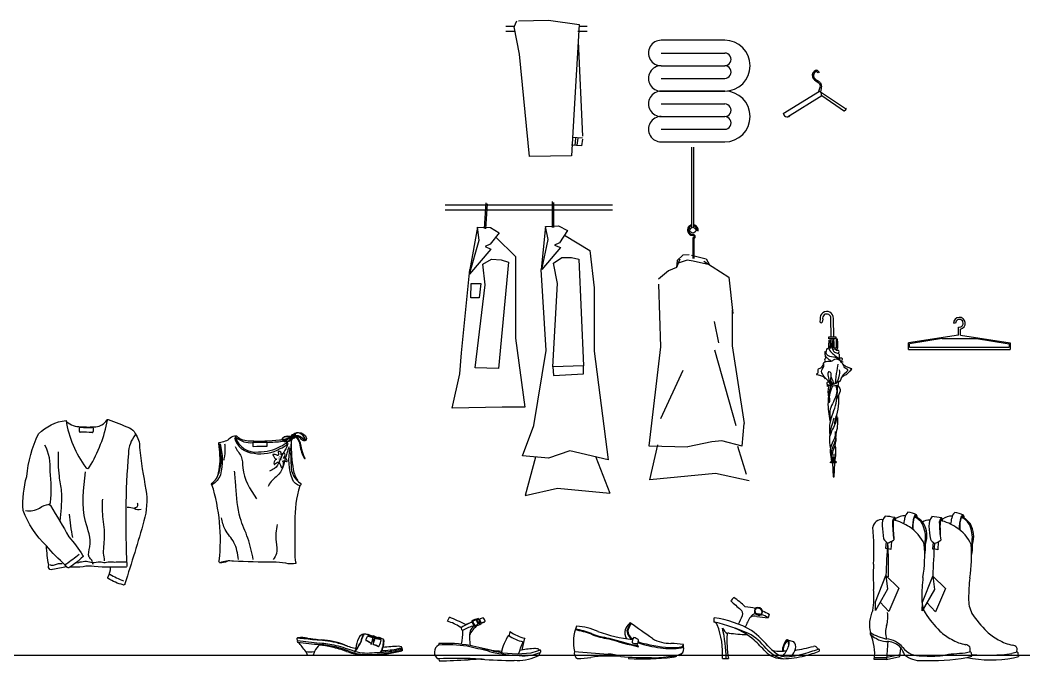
# Model space of a CAD drawing. Header units: inches. Extents: x 8.4 to 50.9, y 14.4 to 39.2.
# Drawn here: x 21.226 to 25.18, y 21.31 to 23.832 of the extents above; entities that cross this region are included whole.
import ezdxf

# ---------------------------------------------------------------- set-up
doc = ezdxf.new("R2010")
doc.units = ezdxf.units.IN
doc.header["$MEASUREMENT"] = 0
for name, color, linetype in [('02', 2, 'Continuous'), ('1', 1, 'Continuous'), ('8', 8, 'Continuous')]:
    doc.layers.add(name, color=color, linetype=linetype)

msp = doc.modelspace()

# ---------------------------------------------------------------- hatches: boundary and pattern name
at = {"layer": '8'}
h = msp.add_hatch(dxfattribs=at)
h.set_pattern_fill('AR-SAND', color=256, scale=0.0001, style=0)
h.set_pattern_definition([(37.5, (19.026789, 24.66311), (-0.000160003, 0.0048941324), [0, -0.0038608, 0, -0.004318, 0, -0.0041275]), (7.5, (19.026789, 24.66311), (0.004495233, 0.007168251), [0, -0.0020828, 0, -0.0034798, 0, -0.0013335]), (327.5, (19.0236647, 24.66311), (0.0079099237, 1.4372e-05), [0, -0.00127, 0, -0.004572, 0, -0.005969]), (317.5, (19.023665, 24.66311), (0.007635565, 0.002229293), [0, -0.000635, 0, -0.0029972, 0, -0.003429])])
h.paths.add_polyline_path([(22.2413, 22.1067, 1), (22.2593, 22.1067, 1)])

# ---------------------------------------------------------------- linework, layer by layer
at = {"layer": '02'}
for p, q in [((23.1394, 23.8089, 0.0349), (23.1737, 23.8089, 0.0349)), ((23.4262, 23.8089, 0.0349), (23.4594, 23.8089, 0.0349)), ((23.1394, 23.7889, 0.0349), (23.1744, 23.7889, 0.0349)), ((23.4231, 23.7889, 0.0349), (23.4594, 23.7889, 0.0349)), ((23.424, 23.7483, 0.0349), (23.4408, 23.3755, 0.0349)), ((24.0012, 23.7527, 0.0698), (23.7504, 23.7527, 0.0698)), ((23.7504, 23.7027, 0.0698), (24.0012, 23.7027, 0.0698)), ((23.7504, 23.6527, 0.0698), (24.0012, 23.6527, 0.0698)), ((23.7504, 23.6027, 0.0698), (24.0012, 23.6027, 0.0698)), ((23.7504, 23.5527, 0.0698), (24.0012, 23.5527, 0.0698)), ((23.7504, 23.5527, 0.0698), (24.0012, 23.5527, 0.0698)), ((24.0012, 23.5527, 0.0698), (23.7504, 23.5527, 0.0698)), ((23.7504, 23.5027, 0.0698), (24.0012, 23.5027, 0.0698)), ((23.7504, 23.4527, 0.0698), (24.0012, 23.4527, 0.0698)), ((23.4408, 23.3674, 0.0349), (23.4005, 23.3708, 0.0349)), ((23.7504, 23.4027, 0.0698), (24.0012, 23.4027, 0.0698)), ((23.4375, 23.3372, 0.0349), (23.3971, 23.3405, 0.0349)), ((23.4132, 23.3673, 0.0349), (23.4103, 23.3381, 0.0349)), ((23.422, 23.3673, 0.0349), (23.4191, 23.3395, 0.0349)), ((23.4408, 23.364, 0.0349), (23.4375, 23.3372, 0.0349)), ((23.7504, 23.3527, 0.0698), (24.0012, 23.3527, 0.0698)), ((23.7504, 23.3527, 0.0698), (24.0012, 23.3527, 0.0698)), ((23.8715, 23.0167, 0.0698), (23.8715, 23.3327, 0.0698)), ((23.8795, 23.0167, 0.0698), (23.8795, 23.3327, 0.0698)), ((22.8994, 23.1056, 0.0349), (23.5594, 23.1056, 0.0349)), ((23.0604, 23.1134, 0.0349), (23.0533, 23.0116, 0.0349)), ((23.0651, 23.1094, 0.0349), (23.0583, 23.0112, 0.0349)), ((23.3219, 23.118, 0.0349), (23.3219, 23.0159, 0.0349)), ((23.3269, 23.1144, 0.0349), (23.3269, 23.0159, 0.0349)), ((22.8994, 23.0856, 0.0349), (23.5594, 23.0856, 0.0349)), ((23.027, 23.0171, 0.0349), (22.9977, 22.8502, 0.0349)), ((23.2953, 23.0196, 0.0349), (23.2777, 22.8511, 0.0349)), ((23.0989, 22.9776, 0.0349), (23.1772, 22.9016, 0.0349)), ((23.876, 22.9756, 0.0698), (23.876, 22.894, 0.0698)), ((23.88, 22.9727, 0.0698), (23.88, 22.894, 0.0698)), ((23.1772, 22.9016, 0.0349), (23.1772, 22.5808, 0.0349)), ((23.836, 22.9065, 0.0698), (23.8134, 22.8865, 0.0698)), ((23.8605, 22.908, 0.0698), (23.836, 22.9065, 0.0698)), ((23.8707, 22.9068, 0.0698), (23.9277, 22.8923, 0.0698)), ((23.8107, 22.8583, 0.0698), (23.7793, 22.8457, 0.0698)), ((23.8248, 22.8919, 0.0698), (23.8107, 22.8583, 0.0698)), ((23.8134, 22.8865, 0.0698), (23.8107, 22.8583, 0.0698)), ((23.8536, 22.8868, 0.0698), (23.8178, 22.8751, 0.0698)), ((23.877, 22.8834, 0.0698), (23.8536, 22.8868, 0.0698)), ((23.9411, 22.8694, 0.0698), (23.877, 22.8834, 0.0698)), ((23.9192, 22.8835, 0.0698), (24.0172, 22.8205, 0.0698)), ((23.9277, 22.8923, 0.0698), (23.9411, 22.8694, 0.0698)), ((22.9645, 22.5233, 0.0349), (22.9977, 22.8502, 0.0349)), ((23.7793, 22.8457, 0.0698), (23.7408, 22.8121, 0.0698)), ((24.0172, 22.8205, 0.0698), (24.0324, 22.6779, 0.0698)), ((23.0008, 22.7391, 0.0349), (23.0019, 22.7955, 0.0349)), ((23.0019, 22.7955, 0.0349), (23.041, 22.7954, 0.0349)), ((23.041, 22.7954, 0.0349), (23.0339, 22.7395, 0.0349)), ((23.7397, 22.7934, 0.0698), (23.7485, 22.546, 0.0698)), ((23.0339, 22.7395, 0.0349), (23.0008, 22.7391, 0.0349)), ((24.0309, 22.6915, 0.0698), (24.0309, 22.5508, 0.0698)), ((23.9599, 22.6462, 0.0698), (23.9772, 22.5623, 0.0698)), ((24.9105, 22.6392, 0.0698), (24.9023, 22.6392, 0.0698)), ((24.9217, 22.5929, 0.0698), (24.9217, 22.6242, 0.0698)), ((24.9217, 22.5923, 0.0698), (24.7255, 22.5615, 0.0698)), ((24.8576, 22.5785, 0.0698), (24.7293, 22.5583, 0.0698)), ((24.8576, 22.5785, 0.0698), (24.9934, 22.5785, 0.0698)), ((24.9293, 22.5929, 0.0698), (24.9293, 22.6163, 0.0698)), ((24.9293, 22.5923, 0.0698), (25.1255, 22.5615, 0.0698)), ((24.9934, 22.5785, 0.0698), (25.1217, 22.5583, 0.0698)), ((23.7485, 22.546, 0.0698), (23.7023, 22.157, 0.0698)), ((24.0309, 22.5508, 0.0698), (24.0782, 22.2452, 0.0698)), ((24.7255, 22.5362, 0.0698), (24.7255, 22.5615, 0.0698)), ((24.7293, 22.5444, 0.0698), (24.7293, 22.5583, 0.0698)), ((24.7293, 22.5444, 0.0698), (25.1217, 22.5444, 0.0698)), ((25.1217, 22.5583, 0.0698), (25.1217, 22.5444, 0.0698)), ((25.1255, 22.5615, 0.0698), (25.1255, 22.5362, 0.0698)), ((23.9613, 22.5349, 0.0698), (24.0452, 22.2368, 0.0698)), ((24.7255, 22.5362, 0.0698), (25.1255, 22.5362, 0.0698)), ((23.8364, 22.4537, 0.0698), (23.7475, 22.2636, 0.0698)), ((24.0702, 22.1549, 0.0698), (24.0782, 22.2452, 0.0698)), ((23.7023, 22.157, 0.0698), (23.8562, 22.1528, 0.0698)), ((23.7061, 22.0233, 0.0698), (23.7373, 22.1612, 0.0698)), ((23.9501, 22.1729, 0.0698), (23.8562, 22.1528, 0.0698)), ((23.9898, 22.1766, 0.0698), (23.9501, 22.1729, 0.0698)), ((24.0702, 22.1549, 0.0698), (23.9898, 22.1766, 0.0698)), ((24.0869, 22.0436, 0.0698), (24.0533, 22.1541, 0.0698)), ((23.9647, 22.0478, 0.0698), (23.7061, 22.0233, 0.0698)), ((24.0975, 22.0184, 0.0698), (23.9647, 22.0478, 0.0698)), ((24.6373, 21.7785), (24.6346, 21.7534)), ((24.6346, 21.7534), (24.6399, 21.7532)), ((24.6558, 21.7488), (24.6399, 21.7532)), ((24.6574, 21.7808), (24.6558, 21.7488)), ((24.8219, 21.7769), (24.8191, 21.7518)), ((24.8191, 21.7518), (24.8245, 21.7516)), ((24.8404, 21.7472), (24.8245, 21.7516)), ((24.842, 21.7792), (24.8404, 21.7472)), ((24.5956, 21.5433), (24.6361, 21.6458)), ((24.6361, 21.6458), (24.6863, 21.5965)), ((24.6361, 21.6458), (24.6423, 21.593)), ((24.7802, 21.5417), (24.8207, 21.6442)), ((24.8207, 21.6442), (24.8709, 21.5949)), ((24.8207, 21.6442), (24.8269, 21.5914)), ((24.6423, 21.593), (24.5948, 21.5093)), ((24.6863, 21.5965), (24.6473, 21.5047)), ((24.8269, 21.5914), (24.7794, 21.5077)), ((24.8709, 21.5949), (24.8319, 21.5031)), ((24.5948, 21.5093), (24.5956, 21.5433)), ((24.6473, 21.5047), (24.6131, 21.5416)), ((24.7794, 21.5077), (24.7802, 21.5417)), ((24.8319, 21.5031), (24.7977, 21.54)), ((22.9094, 21.4664), (22.9169, 21.4821)), ((23.9591, 21.4627), (23.9598, 21.4803)), ((24.176, 21.4945), (24.1716, 21.4802)), ((24.248, 21.3929), (24.2713, 21.3863)), ((22.8746, 21.3788), (22.8737, 21.3723)), ((24.6438, 21.389), (24.6386, 21.316)), ((24.6911, 21.3276), (24.6954, 21.3607)), ((22.3576, 21.3329), (22.3803, 21.3329)), ((22.8755, 21.3188), (22.8761, 21.3103)), ((23.6223, 21.3255), (23.622, 21.3203)), ((23.7954, 21.3249), (23.7949, 21.3292)), ((23.7985, 21.3296), (23.7996, 21.3257)), ((23.7996, 21.3257), (23.812, 21.3288)), ((23.812, 21.3288), (23.8116, 21.3322)), ((23.8193, 21.3347), (23.8211, 21.3316)), ((23.8211, 21.3316), (23.8317, 21.3366)), ((23.8317, 21.3366), (23.8302, 21.3394)), ((23.992, 21.3193), (24.0157, 21.3203)), ((24.6386, 21.316), (24.59, 21.316)), ((24.6386, 21.316), (24.6911, 21.3276)), ((24.6395, 21.3244), (24.6922, 21.3361))]:
    msp.add_line(p, q, dxfattribs=at)
for points, elevation in [([(23.1888, 23.8289), (23.3064, 23.8322), (23.4274, 23.8154), (23.4072, 23.4595), (23.3971, 23.2983), (23.2324, 23.2949), (23.1921, 23.6979), (23.1719, 23.8054), (23.182, 23.8289)], 0.0349), ([(24.2318, 23.4651), (24.3743, 23.5528), (24.4808, 23.4815)], 0.0698), ([(24.249, 23.4515), (24.3837, 23.5354), (24.4726, 23.4742)], 0.0698), ([(23.027, 23.0171), (23.0783, 23.0165), (23.1127, 22.9955), (23.0775, 22.95), (23.0578, 22.9418), (23.0794, 22.9307), (22.9959, 22.8319), (23.0339, 22.9659), (23.027, 23.0171)], 0.0349), ([(23.2953, 23.0196), (23.3465, 23.0226), (23.3823, 23.0041), (23.3504, 22.9563), (23.3312, 22.9467), (23.3536, 22.9371), (23.2802, 22.8511), (23.3057, 22.969), (23.2953, 23.0196)], 0.0349), ([(23.3697, 22.9853), (23.47, 22.926), (23.4864, 22.7784), (23.4864, 22.5294), (23.5419, 22.1014), (23.3909, 22.1369), (23.3066, 22.108), (23.2045, 22.1169), (23.2489, 22.2367), (23.2977, 22.5317), (23.2777, 22.8511)], 0.0349), ([(23.3266, 22.8755), (23.3599, 22.8976), (23.3976, 22.8976), (23.4265, 22.891), (23.4442, 22.4718), (23.3243, 22.4673), (23.3421, 22.7956), (23.3266, 22.8755)], 0.0349), ([(23.0481, 22.8711), (23.0829, 22.8909), (23.1206, 22.8883), (23.1489, 22.8796), (23.1105, 22.4611), (23.0175, 22.4641), (23.0581, 22.7904), (23.0481, 22.8711)], 0.0349), ([(23.1772, 22.5808), (23.2132, 22.3092), (23.1243, 22.3092), (22.9277, 22.3045), (22.9576, 22.4398), (22.9645, 22.5233)], 0.0349), ([(24.4212, 22.5461), (24.4206, 22.5774)], 0.0698), ([(24.4312, 22.5434), (24.4306, 22.5775)], 0.0698), ([(23.3243, 22.4673), (23.3266, 22.4341), (23.4442, 22.4407), (23.4442, 22.4718)], 0.0349), ([(23.2555, 22.1125), (23.2154, 21.9613), (23.3419, 21.9902), (23.5484, 21.9702)], 0.0349), ([(23.4935, 22.1127), (23.5484, 21.9702)], 0.0349), ([(24.4197, 22.0951), (24.439, 22.0954), (24.4407, 22.0928), (24.439, 22.0901), (24.4197, 22.0893), (24.4169, 22.091), (24.4202, 22.0955)], 0.0698), ([(24.426, 22.0895), (24.4278, 22.0348), (24.4323, 22.0351), (24.4344, 22.09)], 0.0698)]:
    msp.add_lwpolyline(points, dxfattribs=dict(at, elevation=elevation))
at = {"layer": '02', "elevation": 0.0698}
for points in [[(24.3749, 23.5528, -0.259126), (24.3811, 23.5331, 0.817062)], [(24.2317, 23.4678, 0.687122), (24.2581, 23.4558)], [(24.4696, 23.4762, 0.672399), (24.4784, 23.485, -0.867297)], [(24.4305, 22.5855), (24.4293, 22.6579, 1.109069), (24.377, 22.6549), (24.3754, 22.6447)], [(24.4205, 22.5855), (24.4193, 22.6581, 1.168401), (24.3871, 22.6551), (24.3852, 22.6431)], [(24.3757, 22.6443, 0.651145), (24.3862, 22.6445, -0.72853)]]:
    msp.add_lwpolyline(points, format="xyb", dxfattribs=at)
msp.add_lwpolyline([(24.4112, 22.5854), (24.4383, 22.5856), (24.4384, 22.5775), (24.4113, 22.5774)], close=True, dxfattribs=at)
at = {"layer": '02'}
for points in [[(21.4036, 21.687, -0.030739), (21.3296, 21.7629, -0.110385), (21.2371, 21.9025, -0.079362), (21.2517, 22.0365, -0.091613), (21.2984, 22.2035, -0.169998), (21.4065, 22.257, 0.121539), (21.4845, 22.0713, 0.595191), (21.499, 22.0737, 0.091712), (21.5698, 22.2582, 0.091712)], [(21.4093, 22.2514, 0.185365), (21.4644, 22.2321, 0.042495), (21.5239, 22.2321, 0.222356), (21.5669, 22.2574, -0.552024), (21.573, 22.2599, -0.017316), (21.6563, 22.2273, -0.199315), (21.6791, 22.2055, -0.164569), (21.6961, 22.1497, 0.020266), (21.7214, 21.984, -0.108115), (21.7136, 21.8611, -0.007197), (21.6386, 21.6141, -0.637499), (21.631, 21.6098, -0.08954), (21.573, 21.6348, -0.587484), (21.5725, 21.641, 0.111451), (21.5819, 21.6787)], [(21.6787, 22.1997, 0.152307), (21.6521, 22.1272, 0.032414), (21.6461, 21.6847, -0.647355), (21.6415, 21.6798, -0.035678), (21.5174, 21.6821, 0.09025), (21.4735, 21.6809, -0.035284), (21.4209, 21.6789)], [(22.0769, 22.195, 0.221901), (22.0531, 22.1863, -0.139804), (22.0103, 22.1687, 0.422045), (22.0067, 22.1651, -0.045), (22.0116, 22.1204, -0.100801), (21.9993, 22.0281)], [(22.0703, 22.1895, 0.340908), (22.1473, 22.1275, 0.174034), (22.2499, 22.1458, 0.12521), (22.2799, 22.166, 0.12521)], [(22.2578, 22.1802, -0.020717), (22.2478, 22.1788, -0.040405), (22.1311, 22.1752, -0.193066), (22.08, 22.1929, 1.082523), (22.074, 22.1899, 0.358438), (22.1643, 22.1325, 0.127434), (22.2521, 22.1548, 0.053314), (22.2796, 22.1722, 0.053314)], [(22.3021, 22.1919, 0.222977), (22.2987, 22.1873, -0.202142), (22.2848, 22.174, -0.232435), (22.2618, 22.1745, -0.567135), (22.2619, 22.1896)], [(22.3015, 22.1947, 0.114636), (22.2961, 22.187, -0.182491), (22.2842, 22.1765, -0.135519), (22.268, 22.1745, -0.56945), (22.2628, 22.1897, -0.253552), (22.2827, 22.1952, 0.057928), (22.2922, 22.1944, 0.057928)], [(22.2936, 22.1924, -0.147387), (22.2814, 22.1916, 0.255754), (22.2641, 22.1894, 0.255754)], [(22.2905, 22.1888, 0.035909), (22.2744, 22.1787, -0.064773), (22.2661, 22.1769)], [(22.3099, 22.1985, -0.263918), (22.3447, 22.1787, 1.009977), (22.3485, 22.1817, 0.199882), (22.3286, 22.2054, 0.382781), (22.3028, 22.2012, 0.382781)], [(22.3103, 22.1922, -0.18465), (22.3275, 22.1593, 0.089994), (22.3459, 22.1067, 1.079818), (22.3477, 22.1091, -0.074908), (22.3357, 22.1421, 0.050244), (22.3297, 22.1678, 0.131355), (22.31, 22.1971, 0.131355)], [(22.3226, 22.2088, -0.372464), (22.3535, 22.1857, -0.495363), (22.3434, 22.1758, -0.198006), (22.3295, 22.1864, 0.184928), (22.3116, 22.1959, 0.184928)], [(21.2474, 21.9026, 0.179481), (21.3026, 21.9119, -0.146907), (21.3402, 21.9268, 0.368818), (21.3459, 21.9339, 0.052453), (21.3437, 22.0563, 0.14931), (21.3232, 22.1596)], [(22.0136, 22.1647, -0.121157), (22.0146, 22.0426, -0.173756), (21.9814, 22.0039, -0.677488), (21.9796, 22.0083, 0.068193), (21.9993, 22.0281, 0.161841), (22.0158, 22.1261, 0.069478), (22.0095, 22.1655, 0.069478)], [(22.2936, 22.17, 0.044641), (22.2931, 22.0797, 0.269288), (22.3316, 22.0088, -0.316475), (22.3271, 21.999, -0.216549), (22.2981, 22.0251, -0.135926), (22.2888, 22.1476)], [(22.0415, 21.7016, -0.106841), (22.0127, 21.6965, -0.528291), (22.0099, 21.7047, 0.104381), (21.9814, 22.0039, 0.104381)], [(22.3271, 21.999, 0.077876), (22.308, 21.8582, 0.001544), (22.3072, 21.7386, 0.021555), (22.3105, 21.6984, -0.428817), (22.3121, 21.6938, -0.131096), (22.2723, 21.6951, 0.014637), (22.2219, 21.6993, -0.014112), (22.0658, 21.7027, 0.133828), (22.0127, 21.6965, 0.133828)], [(21.3387, 21.9242, -0.574314), (21.3453, 21.9217, -0.005353), (21.418, 21.7987, -0.031926), (21.472, 21.7265, -0.514134), (21.4725, 21.72, -0.048097), (21.4209, 21.6789, -0.558595), (21.4092, 21.6801, -0.305808), (21.4036, 21.687, -0.392661), (21.4082, 21.6925, 0.008963), (21.4577, 21.7299, 0.008963)], [(21.648, 21.9149, -0.129291), (21.6749, 21.9108, 0.198463), (21.7019, 21.9079, 0.198463)], [(21.4092, 21.6801, 0.014255), (21.3538, 21.6706, -0.179791), (21.3431, 21.6698, -0.278904), (21.3382, 21.6882, -0.02684), (21.3296, 21.7629)]]:
    msp.add_lwpolyline(points, format="xyb", dxfattribs=at)
for points in [[(22.1434, 22.1689, -0.621104), (22.1458, 22.1713, 0.010306), (22.1956, 22.1718, -0.70228), (22.1977, 22.1687, 0.07339), (22.1977, 22.1562, -0.670462), (22.1953, 22.1536, 0.0083), (22.1456, 22.1534, -0.681722), (22.1436, 22.1565, 0.011746)], [(22.2418, 22.1192, -0.722883), (22.2382, 22.1201, 0.195758), (22.2227, 22.1226, 0.883406), (22.222, 22.1197, -0.24846), (22.2247, 22.115, 0.226858), (22.233, 22.1058, -1.352892), (22.2326, 22.1024, 0.35981), (22.2261, 22.0838, 0.680489), (22.229, 22.0849, -0.112075), (22.2431, 22.0939, -0.058198), (22.2532, 22.0762, 0.401551), (22.257, 22.0717, 0.434369), (22.2593, 22.0968, -0.259075), (22.2743, 22.0952, 0.999608), (22.2772, 22.0968, 0.584054), (22.2624, 22.1076, 0.289648), (22.2689, 22.1266, 0.317826), (22.255, 22.1224, -1.459533), (22.2535, 22.1231, 0.634747), (22.2434, 22.1343, 0.566567), (22.2425, 22.1314, -0.248551)]]:
    msp.add_lwpolyline(points, format="xyb", close=True, dxfattribs=at)
msp.add_circle((23.8755, 23.0053, 0.0698), 0.0114, dxfattribs=at)
for centre, radius, start, end in [((23.7508, 23.7027, 0.0698), 0.05, 89.5537, 270.4463), ((24.0012, 23.6527, 0.0698), 0.1, 270, 90), ((24.0012, 23.6777, 0.0698), 0.025, 269.9778, 90.0222), ((23.7508, 23.6027, 0.0698), 0.05, 89.5537, 270.4463), ((24.0012, 23.6277, 0.0698), 0.025, 269.9778, 90.0222), ((23.7508, 23.5027, 0.0698), 0.05, 89.5537, 270.4463), ((24.0012, 23.4527, 0.0698), 0.1, 270, 90), ((24.0012, 23.4777, 0.0698), 0.025, 269.9778, 90.0222), ((23.7508, 23.4027, 0.0698), 0.05, 89.5537, 270.4463), ((24.0012, 23.4277, 0.0698), 0.025, 269.9778, 90.0222), ((23.8755, 23.0059, 0.0698), 0.0209, 100.9481, 196.2668), ((23.8755, 23.0059, 0.0698), 0.0169, 103.5864, 196.2668), ((23.8755, 23.0059, 0.0698), 0.0209, 349.5524, 78.8641), ((23.8755, 23.0059, 0.0698), 0.0169, 349.5524, 76.179), ((23.8765, 23.0062, 0.0698), 0.022, 196.2668, 262.9043), ((23.8765, 23.0062, 0.0698), 0.018, 196.2668, 262.9043), ((23.8759, 22.9803, 0.0698), 0.00466, 270.5538, 117.0081), ((23.8762, 22.9802, 0.0698), 0.0084, 296.7737, 102.9456), ((24.9255, 22.6392, 0.0698), 0.0232, 279.374, 180), ((24.9255, 22.6392, 0.0698), 0.015, 255.4058, 180), ((21.3902, 22.2206), 0.07, 353.4273, 5.3656), ((21.4629, 22.2268), 0.00306, 75.0347, 173.3586), ((21.4894, 22.4849), 0.2564, 264.2486, 274.1666), ((21.5094, 22.2257), 0.00369, 17.6799, 112.1219), ((21.6397, 22.2231), 0.1268, 178.3029, 184.3328), ((21.4622, 22.2122), 0.00254, 169.884, 301.7227), ((21.4757, 21.5489), 0.6612, 87.0479, 91.0501), ((21.5099, 22.2127), 0.00349, 267.8067, 13.3519), ((22.1321, 22.2534), 0.0843, 228.7858, 275.9714), ((22.236, 22.2995), 0.1213, 281.9123, 297.5081), ((22.5014, 22.033), 0.2603, 142.3843, 146.535), ((22.299, 22.1943), 0.00578, 90.8646, 199.1129), ((22.3142, 22.172), 0.0207, 125.662, 185.7692), ((22.2937, 22.195), 0.00258, 266.4523, 358.735), ((22.2997, 22.1924), 0.00425, 303.8655, 144.0536), ((22.3028, 22.1943), 0.00697, 276.8149, 123.8902), ((22.2992, 22.1993), 0.000795, 281.3553, 108.783), ((22.2993, 22.1928), 0.00578, 304.9848, 90.8315), ((22.3032, 22.1878), 0.000607, 158.8489, 313.8084), ((22.3177, 22.1987), 0.00884, 84.0564, 178.366), ((22.1762, 22.9319), 0.7618, 271.7525, 276.2237), ((22.9053, 22.1628), 0.6118, 179.3303, 189.2979), ((22.4115, 22.0836), 0.1116, 190.1397, 214.417), ((21.6785, 21.9251), 0.0114, 266.9667, 29.3417), ((21.9327, 21.9145), 0.514, 182.9403, 193.3314), ((24.6188, 21.8324), 0.0341, 80.5067, 173.6955), ((24.6728, 21.8467), 0.052, 140.7836, 184.5735), ((24.6255, 21.6718), 0.2079, 77.4752, 88.0975), ((24.6852, 21.8566), 0.0235, 141.1362, 177.8366), ((24.6697, 21.8642), 0.00324, 333.1663, 159.6249), ((24.6692, 21.8667), 0.00518, 310.3494, 116.4474), ((24.6659, 21.8676), 0.00861, 339.5985, 56.4352), ((24.7113, 21.8155), 0.0662, 89.0042, 124.218), ((22.4013, 22.2676), 2.3432, 349.7393, 350.3196), ((24.7382, 21.8733), 0.0271, 125.4247, 179.4818), ((24.7141, 21.8016), 0.0942, 63.1374, 84.8774), ((24.8684, 21.838), 0.128, 161.9265, 183.9715), ((24.8639, 21.8389), 0.122, 167.1723, 185.2607), ((24.7722, 21.8627), 0.0275, 134.7805, 173.0142), ((24.7571, 21.8748), 0.0108, 92.7595, 164.518), ((24.7305, 21.8253), 0.0542, 27.1982, 70.694), ((24.724, 21.8104), 0.0726, 33.905, 69.321), ((24.7548, 21.8803), 0.00268, 354.523, 135.1121), ((24.7447, 21.8768), 0.0148, 348.5177, 36.3734), ((24.7442, 21.8754), 0.014, 355.9718, 19.0956), ((24.8574, 21.8451), 0.052, 140.7836, 184.5735), ((24.8101, 21.6702), 0.2079, 77.4752, 88.0975), ((24.8698, 21.855), 0.0235, 141.1362, 177.8366), ((24.8543, 21.8626), 0.00324, 333.1663, 159.6249), ((24.8538, 21.8651), 0.00518, 310.3494, 116.4474), ((24.8505, 21.866), 0.00861, 339.5985, 56.4352), ((24.8958, 21.8139), 0.0662, 89.0042, 124.218), ((22.5859, 22.266), 2.3432, 349.7393, 350.3196), ((24.9227, 21.8717), 0.0271, 125.4247, 179.4818), ((24.8986, 21.8), 0.0942, 63.1374, 84.8774), ((25.053, 21.8363), 0.128, 161.9265, 183.9715), ((24.9568, 21.861), 0.0275, 134.7805, 173.0142), ((24.9417, 21.8732), 0.0108, 92.7595, 164.518), ((24.9151, 21.8237), 0.0542, 27.1982, 70.694), ((24.9086, 21.8088), 0.0726, 33.905, 69.321), ((24.9394, 21.8786), 0.00268, 354.523, 135.1121), ((24.9293, 21.8752), 0.0148, 348.5177, 36.3734), ((24.9288, 21.8738), 0.014, 355.9718, 19.0956), ((23.3286, 21.7445), 1.2597, 357.5481, 4.1696), ((25.7857, 21.9428), 1.1691, 184.922, 187.482), ((25.2492, 21.8687), 0.5876, 181.0966, 187.9923), ((25.2139, 21.843), 0.5494, 178.417, 185.8527), ((24.6746, 21.8593), 0.01, 142.9184, 186.3039), ((24.631, 21.6957), 0.1721, 55.4205, 78.3084), ((24.6467, 21.7074), 0.1537, 23.9418, 57.7679), ((24.679, 21.7972), 0.1129, 351.8088, 27.9374), ((24.8034, 21.8307), 0.0341, 80.5067, 132.2148), ((24.6982, 21.8015), 0.0992, 341.7904, 29.8327), ((25.9703, 21.9412), 1.1691, 184.922, 187.482), ((25.4338, 21.8671), 0.5876, 181.0966, 187.9923), ((25.3984, 21.8414), 0.5494, 178.417, 185.8527), ((24.8592, 21.8577), 0.01, 142.9184, 186.3039), ((24.8156, 21.6941), 0.1721, 55.4205, 78.3084), ((24.8313, 21.7058), 0.1537, 23.9418, 57.7679), ((25.0485, 21.8373), 0.122, 167.1723, 185.2607), ((24.8636, 21.7956), 0.1129, 351.8088, 27.9374), ((24.8828, 21.7999), 0.0992, 341.7904, 29.8327), ((24.6808, 21.8278), 0.0658, 214.4293, 234.797), ((24.6047, 21.8755), 0.1085, 290.6342, 305.289), ((24.8654, 21.8262), 0.0658, 214.4293, 234.797), ((26.9707, 21.5872), 2.3353, 175.4121, 178.5619), ((23.6657, 21.6874), 0.9811, 357.2643, 5.0674), ((24.2504, 21.7261), 0.5386, 350.6848, 4.647), ((24.7877, 21.7761), 0.00412, 247.2736, 303.4934), ((24.7897, 21.7712), 0.00283, 209.5457, 346.0729), ((24.5706, 21.7654), 0.2219, 349.8052, 1.3076), ((24.7687, 21.779), 0.0222, 343.4143, 5.3082), ((27.1553, 21.5856), 2.3353, 175.4121, 178.5619), ((24.7893, 21.8739), 0.1085, 290.6342, 305.289), ((24.435, 21.7245), 0.5386, 350.6848, 4.647), ((24.9723, 21.7745), 0.00412, 247.2736, 303.4934), ((24.9743, 21.7696), 0.00283, 209.5457, 346.0729), ((24.7552, 21.7638), 0.2219, 349.8052, 1.3076), ((24.9533, 21.7774), 0.0222, 343.4143, 5.3082), ((25.6776, 21.6459), 1.0914, 177.6535, 182.8361), ((21.8284, 22.1138), 0.5258, 241.6199, 248.2285), ((25.3925, 21.5633), 0.6152, 172.9389, 180.4524), ((25.577, 21.5617), 0.6152, 172.9389, 180.4524), ((24.2486, 21.5639), 0.3401, 350.6169, 4.7366), ((24.3725, 21.2864), 0.4335, 140.7893, 143.1877), ((23.8024, 21.2281), 0.4066, 46.5376, 54.8193), ((24.8938, 21.5529), 0.1167, 177.2569, 207.5186), ((25.0784, 21.5513), 0.1167, 177.2569, 207.5186), ((24.7095, 22.29), 1.0105, 227.4011, 230.2786), ((24.048, 21.4944), 0.0241, 346.2717, 49.5469), ((23.9593, 20.6169), 0.9146, 79.7665, 82.2854), ((24.1351, 21.5066), 0.0172, 131.6509, 218.1946), ((24.1335, 21.5068), 0.0135, 128.0544, 217.0748), ((24.1305, 21.4996), 0.0209, 22.3328, 109.0266), ((24.1302, 21.4966), 0.021, 35.2584, 106.0541), ((24.1317, 21.5015), 0.0172, 20.2636, 112.3532), ((22.5392, 20.547), 1.0085, 64.1013, 68.0058), ((23.0557, 21.3708), 0.1093, 103.8969, 117.8602), ((23.027, 21.4392), 0.0323, 97.3389, 125.7743), ((22.9547, 21.4324), 0.0784, 16.7656, 29.6628), ((23.0297, 21.4669), 0.00695, 78.2915, 128.5509), ((22.7107, 21.3066), 0.3556, 25.116, 27.7832), ((23.012, 21.4515), 0.0309, 12.2725, 55.5816), ((22.9942, 21.4468), 0.0456, 15.4493, 36.1044), ((23.0669, 21.4126), 0.069, 104.3054, 117.5148), ((23.0327, 21.4611), 0.0251, 12.147, 46.9676), ((23.8982, 21.0583), 0.4265, 60.6795, 81.6979), ((23.7863, 21.6048), 0.3079, 330.8418, 337.8324), ((24.2599, 21.377), 0.1897, 146.1868, 159.6308), ((24.1264, 21.4685), 0.0279, 99.9338, 149.6102), ((24.1183, 21.4555), 0.0314, 72.2316, 120.4722), ((24.1371, 21.5145), 0.0242, 230.1526, 291.674), ((24.1381, 21.5147), 0.0222, 226.1078, 282.9794), ((24.1032, 21.3644), 0.134, 73.2803, 80.5562), ((24.2327, 22.1789), 0.7013, 261.4037, 265.0072), ((24.1362, 21.5033), 0.0124, 303.6108, 19.6878), ((24.1242, 21.5057), 0.0257, 327.9242, 4.0537), ((24.1186, 21.3992), 0.0968, 56.8187, 73.58), ((25.8005, 24.7913), 3.6753, 243.3136, 243.7691), ((24.6972, 21.4527), 0.126, 153.7842, 194.3439), ((24.5137, 21.4856), 0.13, 344.0584, 6.6949), ((25.1792, 21.757), 0.4667, 213.5699, 224.874), ((25.3638, 21.7554), 0.4667, 213.5699, 224.874), ((22.8561, 21.2854), 0.1887, 57.0428, 73.5683), ((22.9511, 21.4268), 0.0186, 49.0246, 65.6715), ((22.9693, 21.438), 0.00663, 138.4896, 286.2182), ((23.1255, 21.1716), 0.3152, 112.2364, 120.7685), ((22.9511, 21.4268), 0.0186, 357.1129, 14.321), ((23.0602, 21.2712), 0.1836, 104.6062, 119.0366), ((22.8007, 22.0178), 0.5913, 287.6203, 290.3465), ((23.0455, 21.4097), 0.05, 128.9923, 189.523), ((23.0753, 21.3797), 0.0851, 123.9964, 158.8129), ((23.0683, 21.4875), 0.0667, 197.4755, 217.4617), ((23.0608, 21.4857), 0.0565, 201.0556, 218.3278), ((23.0058, 21.5079), 0.0617, 278.8583, 306.109), ((23.0109, 21.4903), 0.0401, 278.1527, 298.2474), ((23.0291, 21.4824), 0.0251, 278.3833, 291.3467), ((22.9919, 21.5931), 0.1426, 290.5081, 297.315), ((23.0753, 21.3797), 0.0851, 106.3322, 112.9087), ((23.0407, 21.4798), 0.0213, 299.975, 321.0741), ((23.5659, 21.3843), 0.161, 156.9169, 193.3239), ((23.3512, 21.0822), 0.3555, 69.4861, 80.1194), ((23.3512, 21.0822), 0.3584, 69.4861, 80.1194), ((23.3919, 21.1651), 0.2836, 67.1683, 84.7765), ((23.6492, 21.4208), 0.0421, 162.7416, 213.2705), ((23.6843, 21.4), 0.0823, 136.6765, 156.1668), ((23.7095, 21.4001), 0.0978, 147.8091, 163.2024), ((23.7095, 21.4001), 0.0949, 147.8091, 163.2024), ((23.6302, 21.4543), 0.00616, 106.2995, 158.7726), ((23.616, 21.4604), 0.0136, 322.7265, 355.4529), ((23.6285, 21.4592), 0.000981, 6.0693, 94.7516), ((23.616, 21.4604), 0.0164, 322.7265, 349.771), ((19.8925, 16.0589), 6.5673, 54.39299, 55.31778), ((23.9594, 21.4502), 0.0125, 8.3609, 91.2734), ((23.7853, 20.7093), 0.7736, 66.4028, 76.8022), ((23.6821, 21.34), 0.3107, 356.1712, 21.1393), ((24.0577, 21.4799), 0.0772, 211.6696, 233.157), ((23.4992, 21.3183), 0.5074, 0.1773, 13.7985), ((23.9349, 21.1828), 0.2774, 49.0062, 67.8428), ((24.7161, 21.4232), 0.0819, 160.9765, 199.0235), ((22.3199, 21.3972), 0.0041, 80.559, 190.1434), ((22.3287, 21.3984), 0.013, 188.645, 218.5398), ((22.3187, 21.4003), 0.000908, 151.8024, 280.7567), ((22.2672, 20.5543), 0.8467, 81.9873, 86.5026), ((22.3358, 21.313), 0.0895, 75.8471, 99.7602), ((23.1656, 27.5644), 6.2173, 262.53285, 263.04621), ((22.3658, 20.8801), 0.513, 78.3865, 87.8335), ((22.3934, 21.076), 0.3175, 69.7295, 86.4793), ((22.6499, 21.3521), 0.1024, 151.8853, 175.6942), ((22.586, 21.3879), 0.0292, 104.5277, 154.6537), ((22.4878, 21.4186), 0.0861, 331.7406, 347.1718), ((22.4878, 21.4186), 0.0877, 331.7406, 347.1718), ((22.6148, 21.3914), 0.0438, 145.5316, 169.3069), ((22.6148, 21.3914), 0.0422, 145.5316, 169.3069), ((22.5739, 21.3425), 0.0738, 72.8496, 86.2253), ((22.5899, 21.3924), 0.00264, 140.3514, 244.4977), ((22.5916, 21.394), 0.00367, 167.6772, 252.9977), ((22.6081, 21.3914), 0.0204, 135.6971, 170.3602), ((22.5969, 21.4027), 0.00448, 65.0073, 139.6702), ((22.7404, 21.7061), 0.3265, 243.3835, 247.5499), ((22.595, 21.4033), 0.011, 62.1343, 94.4897), ((22.5603, 21.2878), 0.125, 64.0142, 72.0688), ((22.6227, 21.4638), 0.0556, 246.0374, 264.3885), ((22.6154, 21.3843), 0.00912, 37.9479, 108.3275), ((22.5853, 21.4001), 0.0298, 347.2267, 1.7168), ((22.6232, 21.4012), 0.00811, 133.6654, 181.3219), ((22.6166, 21.3909), 0.0102, 48.6827, 98.4767), ((22.6133, 21.3822), 0.0265, 56.0808, 81.4984), ((22.6172, 21.3924), 0.0147, 60.0564, 88.5167), ((22.5013, 21.4134), 0.1218, 349.5757, 353.3891), ((22.6152, 21.2885), 0.1093, 72.4685, 86.3824), ((22.6103, 21.4043), 0.0142, 336.4628, 3.4622), ((22.6571, 21.5281), 0.1306, 255.4247, 266.0596), ((22.6369, 21.4297), 0.0269, 251.069, 270.9556), ((22.6369, 21.3877), 0.0151, 41.6252, 88.4856), ((22.5772, 21.4043), 0.0719, 331.1013, 350.7661), ((22.5893, 21.2352), 0.1742, 66.4414, 71.1737), ((22.5654, 21.3896), 0.0921, 330.7561, 3.2121), ((22.5654, 21.3896), 0.0937, 330.7561, 3.2121), ((22.7037, 21.4321), 0.266, 348.0715, 358.8706), ((23.2021, 21.3976), 0.2059, 178.9104, 187.5435), ((23.2878, 21.3146), 0.1683, 145.0911, 170.2482), ((23.2388, 21.5364), 0.1538, 234.6214, 258.0735), ((23.1905, 21.4091), 0.0383, 154.5653, 179.8059), ((23.2512, 21.5608), 0.1654, 234.8498, 256.8302), ((23.5474, 21.2908), 0.3512, 161.9243, 169.7771), ((23.5826, 21.6873), 0.2924, 248.5644, 262.4721), ((23.5826, 21.6873), 0.2895, 248.5644, 262.4721), ((23.7007, 21.9694), 0.5782, 249.8915, 263.6203), ((24.0133, 22.9159), 1.5892, 252.8339, 257.2091), ((24.0133, 22.9159), 1.5863, 252.8339, 257.094), ((23.6588, 21.4315), 0.043, 184.2264, 238.7055), ((23.6588, 21.4315), 0.0401, 184.2264, 238.7055), ((23.6644, 21.385), 0.0278, 141.7779, 187.8714), ((23.6363, 21.3662), 0.0366, 46.2224, 80.2107), ((23.6092, 21.3969), 0.0526, 340.1415, 355.311), ((23.7875, 21.5231), 0.1437, 240.2645, 270.7115), ((24.4574, 21.3933), 0.4477, 177.0671, 189.3928), ((24.0162, 21.4139), 0.00637, 73.2801, 158.5049), ((24.0849, 21.8203), 0.4058, 260.518, 270.3703), ((23.9792, 21.2115), 0.237, 38.7235, 60.7492), ((23.8268, 21.0671), 0.4586, 39.7098, 52.3396), ((23.0439, 20.2698), 1.5527, 43.9562, 46.2881), ((24.2473, 21.3873), 0.00572, 29.9429, 135.0386), ((24.5769, 21.4185), 0.00352, 120.5511, 233.9945), ((24.6463, 21.4878), 0.1017, 225.2744, 269.6593), ((24.4211, 21.3411), 0.1707, 351.5215, 25.8595), ((24.6887, 21.6174), 0.2265, 239.8799, 257.2154), ((24.6305, 21.3027), 0.0942, 40.3495, 85.0865), ((24.9816, 21.567), 0.1926, 226.2743, 242.9323), ((24.9771, 21.5319), 0.1598, 238.634, 260.6158), ((25.1662, 21.5654), 0.1926, 226.2743, 242.9323), ((25.1617, 21.5303), 0.1598, 238.634, 260.6158), ((22.3221, 21.3872), 0.00478, 138.3415, 212.2522), ((22.4659, 22.3413), 0.9681, 261.2157, 266.5431), ((22.6629, 23.885), 2.5183, 262.1414, 264.1329), ((21.1316, 20.4088), 1.5386, 37.5963, 39.348), ((22.4579, 21.3149), 0.0793, 130.6142, 156.1852), ((22.3819, 21.0913), 0.2822, 75.2173, 85.5954), ((22.3905, 21.0569), 0.3233, 75.7362, 87.3479), ((22.378, 20.9963), 0.3799, 67.3595, 85.5355), ((22.3686, 20.9587), 0.4143, 69.9162, 78.12), ((22.0204, 19.7749), 1.6692, 72.7858, 74.4079), ((22.1762, 20.282), 1.1273, 71.0002, 74.8829), ((22.5874, 21.5634), 0.2074, 246.1105, 260.1546), ((22.4084, 21.4619), 0.1765, 319.7557, 331.5622), ((22.4084, 21.4619), 0.1781, 320.0018, 331.5622), ((22.5504, 21.3026), 0.0955, 51.8379, 66.302), ((22.5393, 21.2891), 0.1135, 51.6849, 63.2033), ((22.5863, 21.39), 0.0262, 326.4643, 357.1383), ((22.6138, 21.3816), 0.00769, 35.6081, 113.1739), ((22.6115, 21.3897), 0.00124, 235.8502, 291.1731), ((22.6139, 21.3817), 0.00709, 33.8628, 105.78), ((22.5734, 21.3905), 0.0461, 337.6195, 354.7594), ((22.5703, 21.2252), 0.156, 67.245, 72.8475), ((22.5896, 21.2626), 0.1151, 67.5383, 76.4396), ((22.6198, 21.386), 0.000299, 261.0264, 22.1933), ((22.6351, 21.3753), 0.00765, 235.0722, 311.0115), ((22.6361, 21.377), 0.00846, 252.5857, 298.2789), ((22.6328, 21.769), 0.4185, 272.4216, 281.2626), ((22.7314, 20.7947), 0.5734, 91.5463, 97.6741), ((22.6266, 21.7587), 0.4143, 277.0451, 284.0345), ((22.6554, 21.589), 0.2474, 279.7621, 287.3634), ((22.7005, 21.4295), 0.0724, 281.2179, 290.8684), ((22.7168, 21.3424), 0.0255, 65.4183, 91.9014), ((22.718, 21.3747), 0.0262, 281.9083, 303.251), ((22.7254, 21.3657), 0.0039, 282.7508, 337.9264), ((22.724, 21.3667), 0.0105, 287.399, 310.1153), ((22.7242, 21.36), 0.0064, 354.5508, 60.6087), ((22.7204, 21.3767), 0.0255, 290.2014, 298.5328), ((22.7258, 21.3545), 0.00683, 344.9841, 45.0633), ((22.7305, 21.359), 0.000341, 316.3411, 82.388), ((22.8881, 21.3451), 0.0308, 117.9338, 238.852), ((22.911, 20.8723), 0.5013, 81.3177, 94.2635), ((22.901, 20.8491), 0.5304, 79.4654, 92.8584), ((22.3801, 18.5894), 2.844, 75.9527, 77.6853), ((22.5471, 19.2077), 2.2093, 75.7646, 78.2256), ((23.1354, 21.7119), 0.3632, 255.4811, 268.0482), ((23.1454, 21.3672), 0.0514, 326.3508, 353.0842), ((23.2622, 21.0459), 0.313, 92.8722, 102.4898), ((23.1001, 21.4167), 0.1112, 329.9547, 343.927), ((23.2051, 21.504), 0.1649, 281.7538, 293.7105), ((23.253, 21.3087), 0.0502, 75.313, 97.4579), ((23.2641, 21.3491), 0.00832, 28.4127, 78.3376), ((23.2716, 21.3479), 0.00521, 292.5406, 92.0069), ((23.6518, 21.4216), 0.0431, 249.5951, 279.0944), ((23.7567, 21.4355), 0.1178, 209.2946, 216.068), ((23.7957, 21.7792), 0.4199, 250.9796, 263.5178), ((23.8107, 21.8796), 0.5166, 253.2126, 266.9496), ((23.7908, 21.6429), 0.2841, 261.4037, 277.8551), ((23.7991, 21.5172), 0.1543, 264.1107, 283.3318), ((23.7438, 20.6012), 0.7795, 83.0526, 86.6594), ((23.8048, 21.4462), 0.0882, 286.3092, 290.2493), ((23.819, 21.3786), 0.0194, 323.5092, 349.2036), ((23.8259, 21.3744), 0.0145, 310.6238, 336.2059), ((23.7799, 21.3621), 0.0596, 341.2107, 12.5118), ((24.262, 21.4458), 0.1304, 221.2985, 256.1806), ((24.3446, 21.5381), 0.2427, 227.178, 237.4851), ((24.2152, 21.4319), 0.0839, 249.5635, 278.9225), ((24.2962, 21.3487), 0.068, 141.1638, 179.7045), ((24.1445, 21.4059), 0.1144, 317.243, 339.0498), ((24.2906, 21.3485), 0.0599, 140.9555, 179.4603), ((24.2477, 21.384), 0.00422, 347.3801, 148.1183), ((24.2307, 21.3784), 0.0245, 327.0178, 28.6062), ((24.215, 21.3744), 0.0382, 348.8454, 14.8602), ((24.1823, 21.3887), 0.1021, 323.8328, 342.2522), ((24.2569, 21.3667), 0.0244, 338.1152, 53.6541), ((24.1128, 22.2941), 0.9567, 279.9005, 284.3933), ((23.9973, 22.3478), 1.0582, 288.9348, 290.5681), ((24.3546, 21.3576), 0.0105, 53.001, 111.8172), ((24.302, 21.304), 0.0855, 38.3523, 46.4833), ((24.3697, 21.3522), 0.00488, 323.5025, 96.5434), ((24.6389, 21.3105), 0.076, 43.6625, 84.8327), ((24.5559, 21.2673), 0.1678, 23.6953, 34.7364), ((24.7684, 21.4124), 0.0821, 216.4318, 276.2589), ((24.9452, 21.3468), 0.0281, 41.9948, 77.866), ((24.9464, 21.3559), 0.0219, 331.0813, 26.1629), ((25.1297, 21.3452), 0.0281, 41.9948, 77.866), ((25.131, 21.3543), 0.0219, 331.0813, 26.1629), ((22.3696, 21.4472), 0.1016, 259.2595, 278.879), ((22.2991, 21.3141), 0.0614, 17.7987, 32.8959), ((22.4386, 21.32), 0.0597, 153.2591, 167.5835), ((22.5873, 21.5438), 0.2103, 248.6803, 263.8328), ((22.5929, 21.5465), 0.2111, 251.01, 269.9954), ((22.5942, 21.5424), 0.2011, 255.3155, 277.8641), ((22.602, 21.8058), 0.4726, 265.4702, 284.8777), ((22.5911, 21.921), 0.5856, 270.175, 280.448), ((22.6269, 21.6397), 0.2965, 269.0017, 279.8238), ((22.9455, 19.7122), 1.6082, 86.6302, 92.6115), ((22.8058, 24.766), 3.4563, 271.1652, 273.0646), ((23.0382, 20.7658), 0.5508, 88.3841, 94.965), ((23.1538, 22.5783), 1.2659, 264.8431, 270.8106), ((23.2052, 21.8995), 0.5674, 256.2524, 267.4356), ((23.1821, 21.7427), 0.404, 256.8917, 278.0599), ((23.1863, 21.4881), 0.1761, 265.2239, 294.7362), ((23.2084, 21.5021), 0.1718, 260.4307, 292.2987), ((23.2534, 21.3499), 0.0228, 286.8134, 346.1997), ((23.4335, 21.3412), 0.0251, 166.2086, 241.3873), ((23.7824, 25.4118), 4.0817, 264.7529, 266.6138), ((23.3918, 21.9481), 0.6296, 272.708, 277.4422), ((23.5496, 20.8144), 0.5151, 85.306, 98.5166), ((23.5356, 21.1682), 0.1691, 70.6007, 88.0452), ((23.6996, 22.6167), 1.2935, 265.2159, 270.5589), ((23.6854, 22.2031), 0.8851, 265.8961, 277.1365), ((23.7263, 21.6626), 0.3396, 267.6232, 280.6044), ((23.7857, 21.4266), 0.0979, 271.8248, 301.1604), ((24.2283, 21.4112), 0.0921, 223.7087, 271.6244), ((24.2444, 21.3947), 0.0683, 243.7043, 280.0164), ((24.2139, 21.5965), 0.2479, 273.3191, 277.1116), ((24.2212, 21.7219), 0.4029, 271.3791, 283.7908), ((24.2057, 21.7399), 0.4155, 276.9882, 288.9574), ((24.206, 21.7615), 0.445, 284.4742, 292.1259), ((24.6129, 22.2303), 0.9063, 268.5808, 271.6807), ((24.7705, 21.4039), 0.0921, 228.6011, 273.9198), ((24.8102, 22.135), 0.8237, 267.6727, 280.074), ((24.8139, 21.7208), 0.3918, 264.6484, 276.774), ((24.981, 20.5622), 0.779, 92.4236, 98.9227), ((25.9277, 17.8155), 3.6587, 105.1983, 105.5322), ((24.9315, 21.4534), 0.1314, 280.0019, 288.9797), ((25.0508, 21.7995), 0.4851, 258.5338, 280.4682), ((24.9669, 21.3406), 0.00584, 356.3033, 73.4909), ((24.9324, 21.3291), 0.0419, 0.1057, 15.4361), ((25.0333, 22.1199), 0.7873, 265.6681, 277.2454), ((26.1123, 17.8138), 3.6587, 105.1983, 105.5322), ((25.1161, 21.4518), 0.1314, 280.0019, 288.9797), ((25.1515, 21.339), 0.00584, 356.3033, 73.4909), ((25.117, 21.3275), 0.0419, 0.1057, 15.4361)]:
    msp.add_arc(centre, radius, start, end, dxfattribs=at)
for points in [[(24.3742, 23.625, 0.0698), (24.364, 23.6352, 0.0698), (24.346, 23.6172, 0.0698), (24.3614, 23.5914, 0.0698), (24.3743, 23.5811, 0.0698), (24.3707, 23.5508, 0.0698)], [(24.4114, 22.5441, 0.0698), (24.4139, 22.5731, 0.0698), (24.4155, 22.5632, 0.0698), (24.4159, 22.5401, 0.0698)], [(24.4262, 22.5465, 0.0698), (24.4286, 22.5754, 0.0698), (24.4302, 22.5656, 0.0698), (24.4307, 22.5424, 0.0698)], [(24.4408, 22.5452, 0.0698), (24.4436, 22.5774, 0.0698), (24.4452, 22.5675, 0.0698), (24.4454, 22.5412, 0.0698)], [(24.4012, 22.5243, 0.0698), (24.4034, 22.5362, 0.0698), (24.4076, 22.542, 0.0698), (24.4141, 22.5329, 0.0698), (24.4298, 22.517, 0.0698), (24.4517, 22.503, 0.0698), (24.4626, 22.5032, 0.0698), (24.4629, 22.4923, 0.0698)], [(24.4122, 22.5391, 0.0698), (24.4166, 22.5485, 0.0698), (24.4168, 22.5509, 0.0698), (24.4234, 22.5418, 0.0698), (24.4376, 22.5236, 0.0698), (24.4517, 22.5175, 0.0698), (24.4523, 22.5102, 0.0698), (24.4517, 22.503, 0.0698)], [(24.4494, 22.519, 0.0698), (24.4493, 22.5323, 0.0698), (24.4407, 22.5318, 0.0698), (24.4397, 22.5344, 0.0698), (24.4256, 22.5392, 0.0698), (24.4261, 22.5453, 0.0698), (24.4343, 22.5421, 0.0698), (24.443, 22.5438, 0.0698), (24.4418, 22.5305, 0.0698)], [(24.4144, 22.4076, 0.0698), (24.3888, 22.4353, 0.0698), (24.3831, 22.4541, 0.0698), (24.392, 22.474, 0.0698), (24.3902, 22.4814, 0.0698), (24.4068, 22.4897, 0.0698), (24.4239, 22.4907, 0.0698), (24.4342, 22.4984, 0.0698), (24.458, 22.4915, 0.0698), (24.4673, 22.487, 0.0698)], [(24.3964, 22.5113, 0.0698), (24.3967, 22.5003, 0.0698), (24.3938, 22.4945, 0.0698), (24.3982, 22.4893, 0.0698)], [(24.4559, 22.4953, 0.0698), (24.43, 22.506, 0.0698), (24.4019, 22.5181, 0.0698), (24.3967, 22.5283, 0.0698), (24.3956, 22.5162, 0.0698), (24.4088, 22.4993, 0.0698), (24.4201, 22.4898, 0.0698)], [(24.3888, 22.4791, 0.0698), (24.3789, 22.4629, 0.0698), (24.3674, 22.4554, 0.0698), (24.3661, 22.4409, 0.0698), (24.3623, 22.4388, 0.0698), (24.3742, 22.4354, 0.0698), (24.3972, 22.42, 0.0698)], [(24.4471, 22.4778, 0.0698), (24.4404, 22.4419, 0.0698), (24.4381, 22.4008, 0.0698), (24.4533, 22.4359, 0.0698), (24.4537, 22.4554, 0.0698)], [(24.4474, 22.4097, 0.0698), (24.4523, 22.4105, 0.0698), (24.4665, 22.4348, 0.0698), (24.4855, 22.4566, 0.0698), (24.4783, 22.4605, 0.0698), (24.4669, 22.4775, 0.0698), (24.4556, 22.4917, 0.0698)], [(24.465, 22.4798, 0.0698), (24.474, 22.4726, 0.0698), (24.4863, 22.4662, 0.0698), (24.4985, 22.4577, 0.0698), (24.4981, 22.4534, 0.0698), (24.5006, 22.4575, 0.0698), (24.483, 22.4397, 0.0698), (24.4684, 22.4313, 0.0698), (24.4603, 22.4245, 0.0698)], [(24.4308, 22.4002, 0.0698), (24.4281, 22.4113, 0.0698), (24.42, 22.4315, 0.0698), (24.4187, 22.4437, 0.0698), (24.4129, 22.4479, 0.0698), (24.4136, 22.4126, 0.0698), (24.4246, 22.3995, 0.0698)], [(24.4282, 22.3992, 0.0698), (24.4189, 22.4182, 0.0698), (24.4209, 22.4277, 0.0698)], [(24.4173, 22.3989, 0.0698), (24.4119, 22.4066, 0.0698), (24.4032, 22.4049, 0.0698), (24.4048, 22.3951, 0.0698), (24.4044, 22.3902, 0.0698), (24.41, 22.3995, 0.0698)], [(24.4115, 22.3933, 0.0698), (24.4076, 22.3722, 0.0698), (24.41, 22.3495, 0.0698)], [(24.416, 22.2555, 0.0698), (24.4092, 22.3281, 0.0698), (24.419, 22.3926, 0.0698)], [(24.4448, 22.3941, 0.0698), (24.4216, 22.3924, 0.0698), (24.4096, 22.3947, 0.0698), (24.4196, 22.3975, 0.0698), (24.4359, 22.4034, 0.0698), (24.4461, 22.4086, 0.0698), (24.4472, 22.3939, 0.0698)], [(24.4253, 22.3933, 0.0698), (24.4205, 22.3791, 0.0698), (24.413, 22.3482, 0.0698), (24.4112, 22.3276, 0.0698), (24.4099, 22.3265, 0.0698)], [(24.4398, 22.3921, 0.0698), (24.4421, 22.3761, 0.0698), (24.4388, 22.3521, 0.0698), (24.4148, 22.2933, 0.0698), (24.4183, 22.2588, 0.0698)], [(24.4149, 22.2055, 0.0698), (24.4165, 22.2469, 0.0698), (24.4402, 22.3252, 0.0698), (24.4447, 22.3929, 0.0698)], [(24.446, 22.394, 0.0698), (24.4557, 22.3786, 0.0698), (24.4474, 22.3525, 0.0698), (24.4414, 22.3397, 0.0698)], [(24.4491, 22.3558, 0.0698), (24.4486, 22.3245, 0.0698), (24.441, 22.2777, 0.0698), (24.4342, 22.2552, 0.0698), (24.4331, 22.2419, 0.0698)], [(24.4175, 22.1485, 0.0698), (24.4155, 22.1923, 0.0698), (24.4228, 22.2355, 0.0698), (24.4328, 22.2674, 0.0698)], [(24.4432, 22.2751, 0.0698), (24.4356, 22.2429, 0.0698), (24.4223, 22.2148, 0.0698), (24.4157, 22.1947, 0.0698)], [(24.445, 22.2676, 0.0698), (24.4446, 22.2336, 0.0698), (24.4382, 22.2013, 0.0698)], [(24.4192, 22.1183, 0.0698), (24.4179, 22.1409, 0.0698), (24.4256, 22.1683, 0.0698), (24.4376, 22.2087, 0.0698), (24.4368, 22.2136, 0.0698)], [(24.4226, 22.0953, 0.0698), (24.4211, 22.1326, 0.0698), (24.4371, 22.1775, 0.0698), (24.4404, 22.2027, 0.0698)], [(24.4262, 22.0962, 0.0698), (24.4248, 22.1189, 0.0698), (24.4306, 22.144, 0.0698), (24.4392, 22.1736, 0.0698), (24.4393, 22.1894, 0.0698)], [(22.0313, 22.1649), (22.0317, 22.1472), (22.0284, 22.1057), (22.0265, 22.099)], [(22.0729, 22.1539), (22.0843, 22.1339), (22.0963, 22.1148), (22.1025, 22.0703), (22.1574, 21.9486)], [(22.2855, 22.153), (22.2764, 22.1284), (22.2443, 22.0447), (22.2072, 22.0061), (22.2032, 21.9966)], [(22.2799, 22.166), (22.2749, 22.15), (22.2639, 22.1319), (22.2273, 22.0673), (22.2082, 22.0577)], [(24.4365, 22.1568, 0.0698), (24.4376, 22.1244, 0.0698), (24.4342, 22.0952, 0.0698)], [(21.3751, 22.1327), (21.379, 22.037), (21.3878, 21.9775), (21.3868, 21.9121), (21.3819, 21.8604)], [(24.4283, 22.1122, 0.0698), (24.4287, 22.0995, 0.0698), (24.43, 22.0956, 0.0698), (24.4315, 22.1022, 0.0698), (24.4317, 22.1124, 0.0698), (24.4323, 22.1248, 0.0698)], [(21.5128, 21.6896), (21.5079, 21.7062), (21.4981, 21.7189), (21.5001, 21.7589), (21.4835, 21.8585), (21.4835, 22.0546)], [(22.144, 21.7088), (22.123, 21.7931), (22.0926, 21.8731), (22.0757, 21.9962), (22.0707, 22.0577)], [(21.5587, 21.7043), (21.5548, 21.7345), (21.5587, 21.8048), (21.5509, 21.8897), (21.5509, 21.9473)], [(22.0858, 21.7088), (22.0681, 21.7762), (22.0336, 21.8276), (22.0184, 21.874)], [(22.2377, 21.847), (22.2338, 21.7791), (22.2357, 21.7326), (22.2221, 21.7093)], [(21.3434, 21.6887), (21.3486, 21.6872), (21.3653, 21.6891), (21.3813, 21.6939), (21.3917, 21.6939)], [(21.643, 21.6995), (21.6318, 21.6995), (21.6155, 21.6991), (21.5932, 21.6983), (21.572, 21.6991), (21.5608, 21.6969), (21.5404, 21.6991), (21.5092, 21.6969), (21.4988, 21.6995), (21.4489, 21.6954)]]:
    msp.add_spline(points, degree=3, dxfattribs=at)
msp.add_open_spline([(24.3677, 23.6245, 0.0698), (24.3674, 23.6249, 0.0698), (24.3671, 23.6253, 0.0698), (24.3664, 23.6263, 0.0698), (24.3659, 23.627, 0.0698), (24.365, 23.6282, 0.0698), (24.3645, 23.6287, 0.0698), (24.3637, 23.6295, 0.0698), (24.3633, 23.6299, 0.0698), (24.3628, 23.6302, 0.0698), (24.3627, 23.6303, 0.0698), (24.3625, 23.6304, 0.0698), (24.3625, 23.6304, 0.0698), (24.3624, 23.6304, 0.0698), (24.3623, 23.6304, 0.0698), (24.3622, 23.6305, 0.0698), (24.362, 23.6305, 0.0698), (24.3617, 23.6304, 0.0698), (24.3615, 23.6304, 0.0698), (24.361, 23.6302, 0.0698), (24.3607, 23.6301, 0.0698), (24.3598, 23.6296, 0.0698), (24.359, 23.6291, 0.0698), (24.3575, 23.6278, 0.0698), (24.3567, 23.627, 0.0698), (24.3552, 23.6252, 0.0698), (24.3545, 23.6242, 0.0698), (24.3532, 23.6221, 0.0698), (24.3526, 23.6211, 0.0698), (24.3517, 23.6189, 0.0698), (24.3513, 23.6178, 0.0698), (24.3509, 23.6162, 0.0698), (24.3508, 23.6156, 0.0698), (24.3507, 23.6144, 0.0698), (24.3507, 23.6138, 0.0698), (24.3507, 23.6123, 0.0698), (24.3509, 23.6113, 0.0698), (24.3515, 23.6093, 0.0698), (24.3519, 23.6083, 0.0698), (24.353, 23.6063, 0.0698), (24.3536, 23.6053, 0.0698), (24.3552, 23.6033, 0.0698), (24.3561, 23.6023, 0.0698), (24.359, 23.5994, 0.0698), (24.3614, 23.5976, 0.0698), (24.3644, 23.5955, 0.0698), (24.3649, 23.5951, 0.0698), (24.366, 23.5944, 0.0698), (24.3666, 23.594, 0.0698), (24.3682, 23.5929, 0.0698), (24.3694, 23.5922, 0.0698), (24.3716, 23.5906, 0.0698), (24.3728, 23.5898, 0.0698), (24.375, 23.588, 0.0698), (24.376, 23.587, 0.0698), (24.3775, 23.5853, 0.0698), (24.378, 23.5846, 0.0698), (24.3789, 23.5832, 0.0698), (24.3794, 23.5824, 0.0698), (24.3801, 23.5808, 0.0698), (24.3804, 23.5799, 0.0698), (24.3811, 23.5776, 0.0698), (24.3814, 23.576, 0.0698), (24.3817, 23.5728, 0.0698), (24.3817, 23.5712, 0.0698), (24.3816, 23.5681, 0.0698), (24.3814, 23.5665, 0.0698), (24.3808, 23.5623, 0.0698), (24.3803, 23.5597, 0.0698), (24.3796, 23.5562, 0.0698), (24.3787, 23.5511, 0.0698), (24.3787, 23.5511, 0.0698)], degree=3, knots=[0, 0, 0, 0, 1.189086, 1.189086, 3.567258, 3.567258, 5.94543, 5.94543, 8.323602, 8.323602, 10.037391, 10.037391, 10.906627, 10.906627, 12.628969, 12.628969, 14.351311, 14.351311, 16.073653, 16.073653, 17.795995, 17.795995, 21.356864, 21.356864, 24.917734, 24.917734, 28.478604, 28.478604, 32.039473, 32.039473, 35.600343, 35.600343, 37.908387, 37.908387, 40.216431, 40.216431, 44.463373, 44.463373, 48.710315, 48.710315, 52.957257, 52.957257, 57.204198, 57.204198, 65.904503, 65.904503, 67.765494, 67.765494, 69.626486, 69.626486, 73.348468, 73.348468, 77.070451, 77.070451, 80.792434, 80.792434, 82.788324, 82.788324, 84.980753, 84.980753, 87.173182, 87.173182, 91.259507, 91.259507, 95.345832, 95.345832, 99.432157, 99.432157, 106.094754, 106.094754, 108.602128, 108.602128, 108.602128, 108.602128], dxfattribs=at)
at = {"layer": '1'}
msp.add_line((8.7087, 21.3329), (29.0349, 21.3329), dxfattribs=at)

doc.saveas('drawing.dxf')
